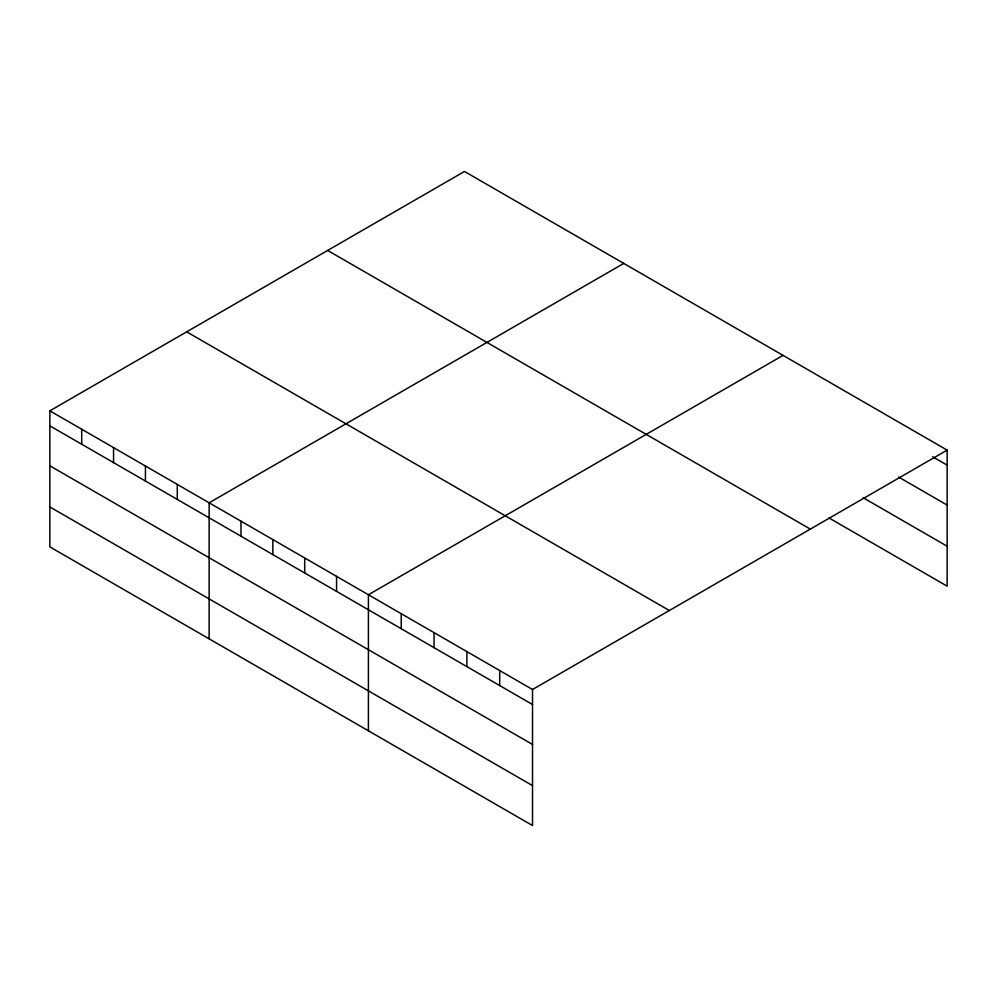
<?xml version="1.0" encoding="UTF-8"?>
<svg xmlns="http://www.w3.org/2000/svg" width="997" height="997" viewBox="0 0 997 997"><rect width="100%" height="100%" fill="white"/><g stroke="black" fill="none" stroke-linecap="round" stroke-linejoin="round"><path stroke-width="1.5" d="M532.523 744.46L532.523 689.5L49.85 410.839L49.85 546.879L532.523 825.541L532.523 744.46L49.85 465.786M49.85 410.839L464.477 171.459L947.15 450.121L947.15 586.161L828.993 517.942M623.761 263.42L209.133 502.8L209.133 638.84M783.044 355.381L368.416 594.76L368.416 730.801M532.523 689.5L947.15 450.121M932.706 456.8L947.15 465.138M898.571 477.027L947.15 505.068M863.128 497.715L947.15 546.219M327.652 250.446L810.324 529.12M186.676 331.839L669.348 610.513M49.85 425.844L532.523 704.518M49.85 506.937L532.523 785.611M499.696 670.557L499.696 685.562M466.883 651.602L466.883 666.619M434.056 632.659L434.056 647.664M401.23 613.703L401.23 628.721M336.562 576.366L336.562 591.371M304.696 557.971L304.696 572.988M272.842 539.576L272.842 554.594M240.987 521.194L240.987 536.199M177.279 484.405L177.279 499.41M145.425 466.01L145.425 481.028M113.558 447.616L113.558 462.633M81.704 429.233L81.704 444.238"/></g></svg>
